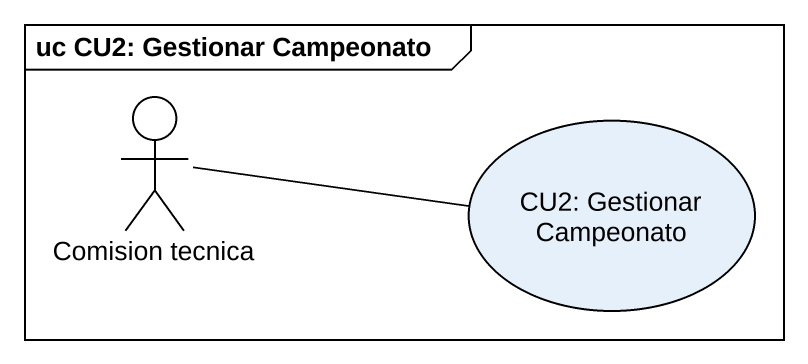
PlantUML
@startuml
mainframe uc CU2: Gestionar Campeonato
actor "Comision tecnica" as Comision_tecnica
usecase "CU2: Gestionar Campeonato" as CU2_Gestionar_Campeonato
CU2_Gestionar_Campeonato -left- Comision_tecnica
@enduml
